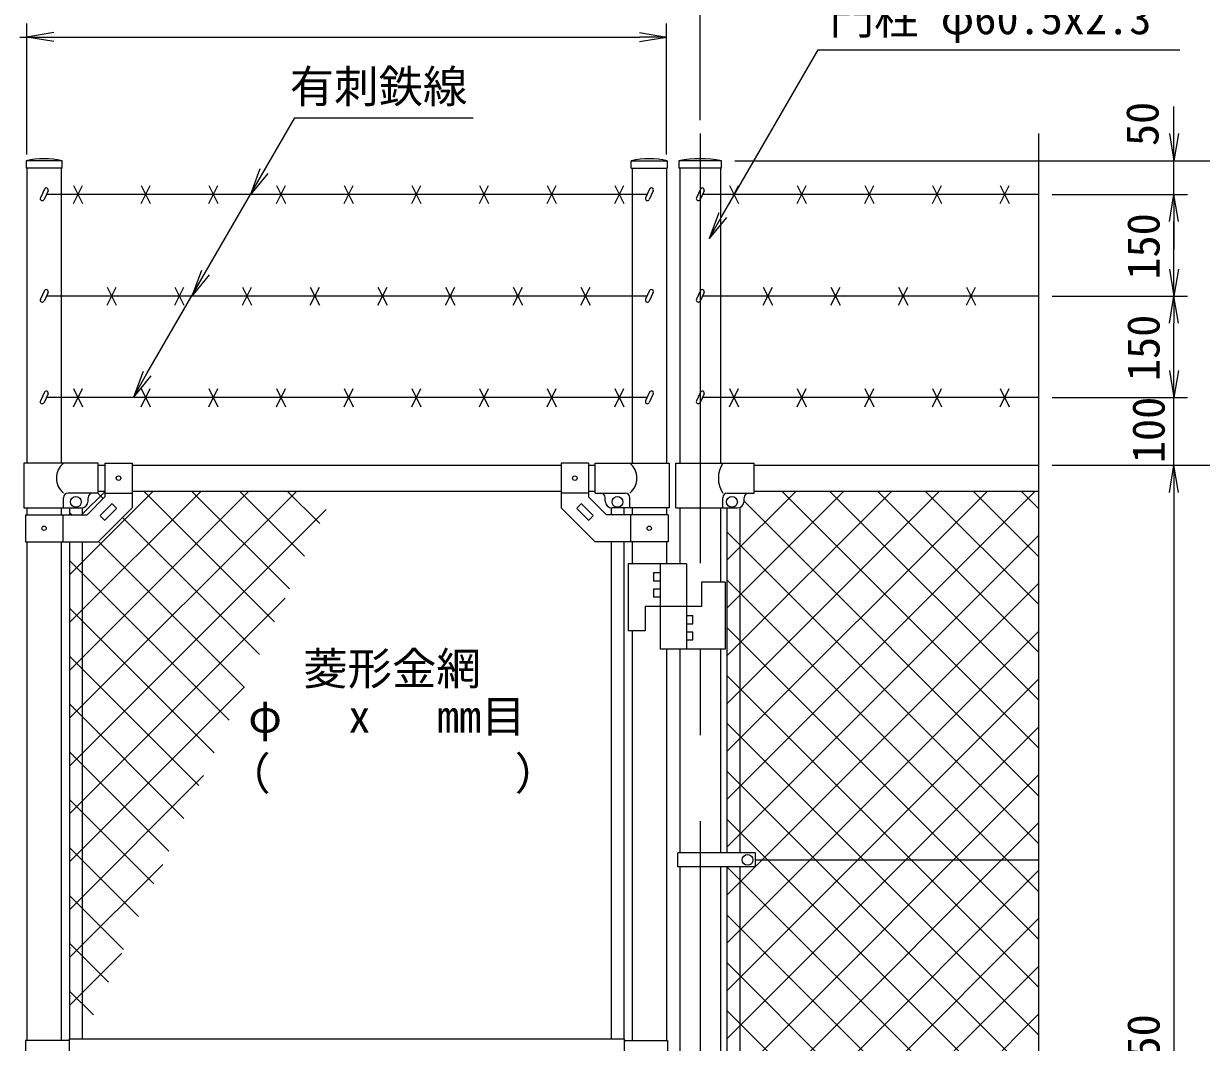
# Model space of a CAD drawing. Units: millimetres, scale not verified. Extents: x -4200 to 4200, y -2970 to 2970.
# Drawn here: x 1485 to 3225, y 259 to 1764 of the extents above; entities that cross this region are included whole.
import ezdxf
from ezdxf.enums import TextEntityAlignment as Align

# ---------------------------------------------------------------- set-up
doc = ezdxf.new("R2010")
doc.units = ezdxf.units.MM
doc.header["$LTSCALE"] = 20
doc.linetypes.add('USER1', pattern=[50.8, 31.75, -6.35, 6.35, -6.35])
for name, color, linetype, lineweight in [('0-0_D-STR-TXT', 7, 'Continuous', 9), ('0-4_D-BMK', 2, 'USER1', 13), ('0-5_D-STR1', 1, 'Continuous', 18), ('0-8_D-STR3', 3, 'Continuous', 13), ('0-9_D-STR-DIM', 7, 'Continuous', 9), ('0-A_0', 7, 'Continuous', 9), ('0-B_D-STR2', 7, 'Continuous', 9)]:
    doc.layers.add(name, color=color, linetype=linetype, lineweight=lineweight)
doc.styles.add('ＭＳ ゴシック', font='')
doc.styles.get('ＭＳ ゴシック').set_extended_font_data('MS Gothic')

# ---------------------------------------------------------------- blocks, each defined once
blk = doc.blocks.new('_Open')
at = {"layer": '0-A_0'}
blk.add_line((-20, 3.33), (0, 0), dxfattribs=at)
blk.add_lwpolyline([(-20, -3.33), (0, 0), (-20, 0)], dxfattribs=at)
blk = doc.blocks.new('MLeader11')
at = {"layer": '0-0_D-STR-TXT'}
blk.add_line((1672.67, 1243.48), (1646.89, 1212.17), dxfattribs=at)
for points in [[(1666.89, 1246.81), (1885.23, 1624.98), (2141.44, 1624.98), (2148.64, 1624.98)], [(1661.12, 1250.14), (1646.89, 1212.17), (1666.89, 1246.81)]]:
    blk.add_lwpolyline(points, dxfattribs=at)
blk = doc.blocks.new('MLeader12')
at = {"layer": '0-0_D-STR-TXT'}
blk.add_line((2523.23, 1477.62), (2497.46, 1446.31), dxfattribs=at)
for points in [[(2517.46, 1480.95), (2658.6, 1725.42), (3185.68, 1725.42), (3192.88, 1725.42)], [(2511.68, 1484.28), (2497.46, 1446.31), (2517.46, 1480.95)]]:
    blk.add_lwpolyline(points, dxfattribs=at)

msp = doc.modelspace()

# ---------------------------------------------------------------- linework, layer by layer
at = {"layer": '0-4_D-BMK'}
msp.add_line((2484.22, 1601.52), (2484.22, -1068.63), dxfattribs=at)
at = {"layer": '0-5_D-STR1'}
for p, q in [((1541.47, 1561.37), (1488.27, 1561.37)), ((1488.27, 1561.37), (1488.27, 1550.37)), ((1541.47, 1550.37), (1488.27, 1550.37)), ((1489.47, 1550.37), (1489.47, 1114.37)), ((1540.27, 1550.37), (1540.27, 1114.37)), ((1541.47, 1550.37), (1541.47, 1561.37)), ((2382.47, 1561.37), (2435.67, 1561.37)), ((2382.47, 1550.37), (2382.47, 1561.37)), ((2382.47, 1550.37), (2435.67, 1550.37)), ((2383.67, 1550.37), (2383.67, 1114.37)), ((2434.47, 1550.37), (2434.47, 1114.37)), ((2435.67, 1561.37), (2435.67, 1550.37)), ((2515.67, 1561.37), (2452.77, 1561.37)), ((2452.77, 1561.37), (2452.77, 1550.37)), ((2515.67, 1550.37), (2452.77, 1550.37)), ((2453.97, 1550.37), (2453.97, 1114.37)), ((2514.47, 1550.37), (2514.47, 1114.37)), ((2515.67, 1550.37), (2515.67, 1561.37)), ((1594.87, 1111.37), (1604.87, 1111.37)), ((1644.87, 1111.37), (2279.07, 1111.37)), ((2319.07, 1111.37), (2329.07, 1111.37)), ((2564.22, 1111.37), (2984.22, 1111.37)), ((1594.87, 1073.37), (1604.87, 1073.37)), ((1644.87, 1073.37), (2279.07, 1073.37)), ((2319.07, 1073.37), (2329.07, 1073.37)), ((2564.22, 1073.37), (2984.22, 1073.37)), ((1489.47, 1048.37), (1489.47, 1038.37)), ((1540.27, 1048.37), (1540.27, 1038.37)), ((2383.67, 1048.37), (2383.67, 1038.37)), ((2434.47, 1048.37), (2434.47, 1038.37)), ((2453.97, 1048.37), (2453.97, 965.87)), ((2514.47, 1048.37), (2514.47, 938.87)), ((1489.47, 998.37), (1489.47, 261.37)), ((1540.27, 998.37), (1540.27, 261.37)), ((2383.67, 998.37), (2383.67, 965.87)), ((2434.47, 998.37), (2434.47, 965.87)), ((2383.67, 866.87), (2383.67, 261.37)), ((2434.47, 839.87), (2434.47, 261.37)), ((2453.97, 839.87), (2453.97, 538.87)), ((2514.47, 839.87), (2514.47, 538.87)), ((2453.97, 517.87), (2453.97, -45.13)), ((2514.47, 517.87), (2514.47, -45.13))]:
    msp.add_line(p, q, dxfattribs=at)
for centre, radius, start, end in [((1514.87, 1444.94), 119.43, 77.13052, 102.86948), ((2409.07, 1444.94), 119.43, 77.13052, 102.86948), ((2484.22, 1398.02), 166.35, 79.10214, 100.89786)]:
    msp.add_arc(centre, radius, start, end, dxfattribs=at)
at = {"layer": '0-8_D-STR3'}
for p, q in [((1515.3, 1519.4), (1509.35, 1506.64)), ((1520.74, 1516.86), (1514.79, 1504.1)), ((1558.16, 1524.78), (1571.57, 1497.95)), ((1558.16, 1497.95), (1571.57, 1524.78)), ((1658.16, 1524.78), (1671.57, 1497.95)), ((1658.16, 1497.95), (1671.57, 1524.78)), ((1758.16, 1524.78), (1771.57, 1497.95)), ((1758.16, 1497.95), (1771.57, 1524.78)), ((1858.16, 1524.78), (1871.57, 1497.95)), ((1858.16, 1497.95), (1871.57, 1524.78)), ((1958.16, 1524.78), (1971.57, 1497.95)), ((1958.16, 1497.95), (1971.57, 1524.78)), ((2058.16, 1524.78), (2071.57, 1497.95)), ((2058.16, 1497.95), (2071.57, 1524.78)), ((2158.16, 1524.78), (2171.57, 1497.95)), ((2158.16, 1497.95), (2171.57, 1524.78)), ((2258.16, 1524.78), (2271.57, 1497.95)), ((2258.16, 1497.95), (2271.57, 1524.78)), ((2358.16, 1524.78), (2371.57, 1497.95)), ((2358.16, 1497.95), (2371.57, 1524.78)), ((2409.5, 1519.4), (2403.55, 1506.64)), ((2414.94, 1516.86), (2408.99, 1504.1)), ((2484.65, 1519.4), (2478.7, 1506.64)), ((2490.09, 1516.86), (2484.14, 1504.1)), ((2527.51, 1524.78), (2540.92, 1497.95)), ((2527.51, 1497.95), (2540.92, 1524.78)), ((2627.51, 1524.78), (2640.92, 1497.95)), ((2627.51, 1497.95), (2640.92, 1524.78)), ((2727.51, 1524.78), (2740.92, 1497.95)), ((2727.51, 1497.95), (2740.92, 1524.78)), ((2827.51, 1524.78), (2840.92, 1497.95)), ((2827.51, 1497.95), (2840.92, 1524.78)), ((2927.51, 1524.78), (2940.92, 1497.95)), ((2927.51, 1497.95), (2940.92, 1524.78)), ((2405.76, 1511.37), (1518.18, 1511.37)), ((2984.22, 1511.37), (2487.53, 1511.37)), ((1515.3, 1369.4), (1509.35, 1356.64)), ((1520.74, 1366.86), (1514.79, 1354.1)), ((2405.76, 1361.37), (1518.18, 1361.37)), ((1608.16, 1374.78), (1621.57, 1347.95)), ((1608.16, 1347.95), (1621.57, 1374.78)), ((1708.16, 1374.78), (1721.57, 1347.95)), ((1708.16, 1347.95), (1721.57, 1374.78)), ((1808.16, 1374.78), (1821.57, 1347.95)), ((1808.16, 1347.95), (1821.57, 1374.78)), ((1908.16, 1374.78), (1921.57, 1347.95)), ((1908.16, 1347.95), (1921.57, 1374.78)), ((2008.16, 1374.78), (2021.57, 1347.95)), ((2008.16, 1347.95), (2021.57, 1374.78)), ((2108.16, 1374.78), (2121.57, 1347.95)), ((2108.16, 1347.95), (2121.57, 1374.78)), ((2208.16, 1374.78), (2221.57, 1347.95)), ((2208.16, 1347.95), (2221.57, 1374.78)), ((2308.16, 1374.78), (2321.57, 1347.95)), ((2308.16, 1347.95), (2321.57, 1374.78)), ((2409.5, 1369.4), (2403.55, 1356.64)), ((2414.94, 1366.86), (2408.99, 1354.1)), ((2484.65, 1369.4), (2478.7, 1356.64)), ((2490.09, 1366.86), (2484.14, 1354.1)), ((2984.22, 1361.37), (2487.53, 1361.37)), ((2577.51, 1374.78), (2590.92, 1347.95)), ((2577.51, 1347.95), (2590.92, 1374.78)), ((2677.51, 1374.78), (2690.92, 1347.95)), ((2677.51, 1347.95), (2690.92, 1374.78)), ((2777.51, 1374.78), (2790.92, 1347.95)), ((2777.51, 1347.95), (2790.92, 1374.78)), ((2877.51, 1374.78), (2890.92, 1347.95)), ((2877.51, 1347.95), (2890.92, 1374.78)), ((1515.3, 1219.4), (1509.35, 1206.64)), ((1558.16, 1224.78), (1571.57, 1197.95)), ((1558.16, 1197.95), (1571.57, 1224.78)), ((1658.16, 1224.78), (1671.57, 1197.95)), ((1658.16, 1197.95), (1671.57, 1224.78)), ((1758.16, 1224.78), (1771.57, 1197.95)), ((1758.16, 1197.95), (1771.57, 1224.78)), ((1858.16, 1224.78), (1871.57, 1197.95)), ((1858.16, 1197.95), (1871.57, 1224.78)), ((1958.16, 1224.78), (1971.57, 1197.95)), ((1958.16, 1197.95), (1971.57, 1224.78)), ((2058.16, 1224.78), (2071.57, 1197.95)), ((2058.16, 1197.95), (2071.57, 1224.78)), ((2158.16, 1224.78), (2171.57, 1197.95)), ((2158.16, 1197.95), (2171.57, 1224.78)), ((2258.16, 1224.78), (2271.57, 1197.95)), ((2258.16, 1197.95), (2271.57, 1224.78)), ((2358.16, 1224.78), (2371.57, 1197.95)), ((2358.16, 1197.95), (2371.57, 1224.78)), ((2409.5, 1219.4), (2403.55, 1206.64)), ((2484.65, 1219.4), (2478.7, 1206.64)), ((2527.51, 1224.78), (2540.92, 1197.95)), ((2527.51, 1197.95), (2540.92, 1224.78)), ((2627.51, 1224.78), (2640.92, 1197.95)), ((2627.51, 1197.95), (2640.92, 1224.78)), ((2727.51, 1224.78), (2740.92, 1197.95)), ((2727.51, 1197.95), (2740.92, 1224.78)), ((2827.51, 1224.78), (2840.92, 1197.95)), ((2827.51, 1197.95), (2840.92, 1224.78)), ((2927.51, 1224.78), (2940.92, 1197.95)), ((2927.51, 1197.95), (2940.92, 1224.78)), ((1520.74, 1216.86), (1514.79, 1204.1)), ((2405.76, 1211.37), (1518.18, 1211.37)), ((2414.94, 1216.86), (2408.99, 1204.1)), ((2490.09, 1216.86), (2484.14, 1204.1)), ((2984.22, 1211.37), (2487.53, 1211.37)), ((1594.87, 1114.37), (1484.92, 1114.37)), ((1484.92, 1114.37), (1484.92, 1048.37)), ((1594.87, 1070.37), (1594.87, 1114.37)), ((1604.87, 1114.62), (1604.87, 1064.94)), ((1604.87, 1114.62), (1644.87, 1114.62)), ((1644.87, 1114.62), (1644.87, 1048.37)), ((2279.07, 1114.62), (2279.07, 1048.37)), ((2319.07, 1114.62), (2279.07, 1114.62)), ((2319.07, 1114.62), (2319.07, 1064.94)), ((2329.07, 1114.37), (2438.42, 1114.37)), ((2329.07, 1070.37), (2329.07, 1114.37)), ((2438.42, 1114.37), (2438.42, 1048.37)), ((2448.52, 1114.37), (2564.22, 1114.37)), ((2448.52, 1048.37), (2448.52, 1114.37)), ((2564.22, 1070.37), (2564.22, 1114.37)), ((1543.42, 1048.37), (1543.42, 1063.37)), ((1594.87, 1070.37), (1550.42, 1070.37)), ((1578.3, 1038.37), (1604.87, 1064.94)), ((1579.87, 1058.37), (1579.87, 1063.37)), ((1604.87, 1070.12), (1644.87, 1070.12)), ((2319.07, 1070.12), (2279.07, 1070.12)), ((2345.63, 1038.37), (2319.07, 1064.94)), ((2329.07, 1070.37), (2373.52, 1070.37)), ((2344.07, 1058.37), (2344.07, 1063.37)), ((2380.52, 1048.37), (2380.52, 1063.37)), ((2517.62, 1048.37), (2517.62, 1063.37)), ((2524.62, 1070.37), (2564.22, 1070.37)), ((2549.22, 1058.37), (2549.22, 1063.37)), ((1484.92, 1048.37), (1569.87, 1048.37)), ((1552.37, 1048.37), (1552.37, 1038.37)), ((1571.37, 1048.37), (1571.37, 1038.37)), ((1598.2, 1037.77), (1614.46, 1054.03)), ((1605.27, 1030.7), (1621.53, 1046.96)), ((1615.88, 1054.03), (1621.53, 1048.38)), ((2308.05, 1054.03), (2302.4, 1048.38)), ((2318.66, 1030.7), (2302.4, 1046.96)), ((2325.73, 1037.77), (2309.47, 1054.03)), ((2352.57, 1048.37), (2352.57, 1038.37)), ((2438.42, 1048.37), (2354.07, 1048.37)), ((2371.57, 1048.37), (2371.57, 1038.37)), ((2448.52, 1048.37), (2539.22, 1048.37)), ((2523.72, 1048.37), (2523.72, 538.87)), ((2542.72, 1049), (2542.72, 538.87)), ((1487.17, 1038.37), (1578.3, 1038.37)), ((1487.17, 1038.37), (1487.17, 998.37)), ((1542.57, 1038.37), (1542.57, 998.37)), ((1598.2, 1036.36), (1603.85, 1030.7)), ((2325.73, 1036.36), (2320.08, 1030.7)), ((2436.77, 1038.37), (2345.63, 1038.37)), ((2381.37, 1038.37), (2381.37, 998.37)), ((2436.77, 1038.37), (2436.77, 998.37)), ((1552.37, 998.37), (1552.37, 263.87)), ((1571.37, 998.37), (1571.37, 263.87)), ((2352.57, 998.37), (2352.57, 263.87)), ((2371.57, 998.37), (2371.57, 263.87)), ((2463.97, 965.87), (2377.97, 965.87)), ((2377.97, 965.87), (2377.97, 866.87)), ((2424.97, 965.87), (2424.97, 839.87)), ((2463.97, 965.87), (2463.97, 839.87)), ((2415.47, 952.37), (2415.47, 940.37)), ((2424.97, 952.37), (2415.47, 952.37)), ((2424.97, 940.37), (2415.47, 940.37)), ((2415.47, 928.37), (2415.47, 916.37)), ((2424.97, 928.37), (2415.47, 928.37)), ((2520.97, 938.87), (2485.97, 938.87)), ((2485.97, 938.87), (2485.97, 902.87)), ((2520.97, 938.87), (2520.97, 839.87)), ((2424.97, 916.37), (2415.47, 916.37)), ((2485.97, 902.87), (2402.97, 902.87)), ((2402.97, 902.87), (2402.97, 866.87)), ((2463.97, 889.37), (2473.47, 889.37)), ((2473.47, 877.37), (2473.47, 889.37)), ((2463.97, 877.37), (2473.47, 877.37)), ((2402.97, 866.87), (2377.97, 866.87)), ((2463.97, 865.37), (2473.47, 865.37)), ((2463.97, 853.37), (2473.47, 853.37)), ((2473.47, 853.37), (2473.47, 865.37)), ((2520.97, 839.87), (2424.97, 839.87)), ((2451.42, 517.87), (2451.42, 538.87)), ((2566.21, 538.87), (2451.42, 538.87)), ((2566.21, 517.87), (2566.21, 538.87)), ((2566.21, 528.37), (2984.22, 528.37)), ((2566.21, 517.87), (2451.42, 517.87)), ((2523.72, 517.87), (2523.72, -45.13)), ((2542.72, 517.87), (2542.72, -45.13)), ((1487.37, 261.37), (1487.37, 242.87)), ((1551.97, 261.37), (1487.37, 261.37)), ((1551.97, 263.87), (2371.97, 263.87)), ((1551.97, 263.87), (1551.97, 242.87)), ((2371.97, 263.87), (2371.97, 208.87)), ((2371.97, 261.37), (2436.07, 261.37)), ((2436.07, 261.37), (2436.07, 211.37))]:
    msp.add_line(p, q, dxfattribs=at)
for points in [[(1487.17, 998.37), (1594.87, 998.37), (1644.87, 1048.37)], [(2436.77, 998.37), (2329.07, 998.37), (2279.07, 1048.37)]]:
    msp.add_lwpolyline(points, dxfattribs=at)
for centre, radius in [((1624.87, 1092.37), 3.25), ((2299.07, 1092.37), 3.25), ((1561.87, 1057.37), 8), ((2362.07, 1057.37), 8), ((2531.22, 1057.37), 8), ((1514.87, 1018.37), 3.25), ((2409.07, 1018.37), 3.25), ((2554.21, 528.37), 8)]:
    msp.add_circle(centre, radius, dxfattribs=at)
for centre, radius, start, end in [((1518.02, 1518.13), 3, 334.99524, 154.99707), ((2412.22, 1518.13), 3, 334.99524, 154.99707), ((2487.37, 1518.13), 3, 334.99524, 154.99707), ((1512.07, 1505.37), 3, 154.99707, 334.99524), ((2406.27, 1505.37), 3, 154.99707, 334.99524), ((2481.42, 1505.37), 3, 154.99707, 334.99524), ((1518.02, 1368.13), 3, 334.99524, 154.99707), ((2412.22, 1368.13), 3, 334.99524, 154.99707), ((2487.37, 1368.13), 3, 334.99524, 154.99707), ((1512.07, 1355.37), 3, 154.99707, 334.99524), ((2406.27, 1355.37), 3, 154.99707, 334.99524), ((2481.42, 1355.37), 3, 154.99707, 334.99524), ((1518.02, 1218.13), 3, 334.99524, 154.99707), ((2412.22, 1218.13), 3, 334.99524, 154.99707), ((2487.37, 1218.13), 3, 334.99524, 154.99707), ((1512.07, 1205.37), 3, 154.99707, 334.99524), ((2406.27, 1205.37), 3, 154.99707, 334.99524), ((2481.42, 1205.37), 3, 154.99707, 334.99524), ((1561.61, 1092.37), 28.55, 129.59418, 230.40582), ((2362.32, 1092.37), 28.55, 309.59418, 50.40582), ((2551.83, 1092.37), 40.68, 147.25964, 212.74036), ((1550.42, 1063.37), 7, 90, 180), ((1586.87, 1063.37), 7, 90, 180), ((2337.07, 1063.37), 7, 0, 90), ((2373.52, 1063.37), 7, 0, 90), ((2524.62, 1063.37), 7, 90, 180), ((2556.22, 1063.37), 7, 90, 180), ((1569.87, 1058.37), 10, 270, 0), ((1615.17, 1053.33), 1, 45, 135), ((1620.83, 1047.67), 1, 315, 45), ((2303.1, 1047.67), 1, 135, 225), ((2308.76, 1053.33), 1, 45, 135), ((2354.07, 1058.37), 10, 180, 270), ((2539.22, 1058.37), 10, 270, 0), ((1598.91, 1037.06), 1, 135, 225), ((1604.56, 1031.41), 1, 225, 315), ((2319.37, 1031.41), 1, 225, 315), ((2325.03, 1037.06), 1, 315, 45)]:
    msp.add_arc(centre, radius, start, end, dxfattribs=at)
at = {"layer": '0-9_D-STR-DIM'}
for p, q in [((2484.22, 1621.52), (2484.22, 1894.03)), ((1489.47, 1570.37), (1489.47, 1764.03)), ((1489.47, 1570.37), (1489.47, 1764.03)), ((2434.47, 1570.37), (2434.47, 1764.03)), ((1478.97, 1744.03), (1489.47, 1744.03)), ((1529.47, 1744.03), (2394.47, 1744.03)), ((1529.47, 1744.03), (1569.47, 1744.03)), ((3184.22, 1601.37), (3184.22, 1641.37)), ((2984.22, 1601.52), (2984.22, 365.59)), ((2535.67, 1561.37), (3204.22, 1561.37)), ((2535.67, 1561.37), (3334.22, 1561.37)), ((2555.67, 1561.37), (3464.22, 1561.37)), ((3184.22, 1511.37), (3184.22, 1561.37)), ((3004.22, 1511.37), (3204.22, 1511.37)), ((3004.22, 1511.37), (3204.22, 1511.37)), ((3184.22, 1401.37), (3184.22, 1471.37)), ((3184.22, 1471.37), (3184.22, 1431.37)), ((3004.22, 1361.37), (3204.22, 1361.37)), ((3004.22, 1361.37), (3204.22, 1361.37)), ((3184.22, 1251.37), (3184.22, 1321.37)), ((3184.22, 1251.37), (3184.22, 1291.37)), ((3004.22, 1211.37), (3204.22, 1211.37)), ((3024.22, 1211.37), (3204.22, 1211.37)), ((3184.22, 1111.37), (3184.22, 1211.37)), ((2984.22, 1151.52), (2984.22, 215.59)), ((3004.22, 1111.37), (3204.22, 1111.37)), ((3004.22, 1111.37), (3334.22, 1111.37)), ((3024.22, 1111.37), (3204.22, 1111.37)), ((3024.22, 1111.37), (3334.22, 1111.37)), ((3184.22, 1071.37), (3184.22, -598.63)), ((3184.22, 1071.37), (3184.22, 1031.37))]:
    msp.add_line(p, q, dxfattribs=at)
at = {"layer": '0-B_D-STR2'}
for p, q in [((1552.37, 808.22), (1817.51, 1073.37)), ((1552.37, 737.51), (1888.22, 1073.37)), ((1552.37, 878.93), (1746.8, 1073.37)), ((1552.37, 949.64), (1676.09, 1073.37)), ((1570.38, 1038.37), (1605.38, 1073.37)), ((1602.33, 1062.4), (1594.36, 1070.37)), ((1855.24, 880.19), (1662.07, 1073.37)), ((1877.54, 928.61), (1732.78, 1073.37)), ((1899.84, 977.02), (1803.49, 1073.37)), ((1922.14, 1025.43), (1874.2, 1073.37)), ((2523.72, 971.19), (2625.89, 1073.37)), ((2523.72, 900.48), (2696.6, 1073.37)), ((2523.72, 829.77), (2767.31, 1073.37)), ((2523.72, 759.06), (2838.03, 1073.37)), ((2523.72, 688.35), (2908.74, 1073.37)), ((2523.72, 617.64), (2979.45, 1073.37)), ((2984.22, 693.91), (2604.76, 1073.37)), ((2984.22, 764.62), (2675.47, 1073.37)), ((2984.22, 835.34), (2746.18, 1073.37)), ((2984.22, 906.05), (2816.89, 1073.37)), ((2984.22, 976.76), (2887.6, 1073.37)), ((2984.22, 1047.47), (2958.32, 1073.37)), ((1552.37, 666.8), (1931.65, 1046.08)), ((2984.22, 623.2), (2549.21, 1058.2)), ((1555.64, 1038.37), (1552.37, 1041.65)), ((1832.94, 831.78), (1630.61, 1034.11)), ((2984.22, 552.49), (2523.72, 1012.99)), ((1810.64, 783.37), (1595.26, 998.76)), ((2523.72, 546.93), (2984.22, 1007.43)), ((1788.35, 734.96), (1552.37, 970.94)), ((2984.22, 481.78), (2523.72, 942.28)), ((2566.21, 518.71), (2984.22, 936.71)), ((1553.14, 596.87), (1871.27, 914.99)), ((1766.05, 686.54), (1552.37, 900.23)), ((2984.22, 411.07), (2523.72, 871.57)), ((2523.72, 405.5), (2984.22, 866)), ((1743.75, 638.13), (1552.37, 829.51)), ((2984.22, 340.36), (2523.72, 800.86)), ((1552.37, 525.38), (1810.89, 783.9)), ((2523.72, 334.79), (2984.22, 795.29)), ((1721.45, 589.72), (1552.37, 758.8)), ((2984.22, 269.65), (2523.72, 730.15)), ((2523.72, 264.08), (2984.22, 724.58)), ((1699.15, 541.31), (1552.37, 688.09)), ((1552.37, 454.67), (1750.51, 652.81)), ((2990.81, 192.34), (2523.72, 659.44)), ((2523.72, 193.37), (2984.22, 653.87)), ((1676.85, 492.89), (1552.37, 617.38)), ((2984.22, 128.23), (2523.72, 588.73)), ((2523.72, 122.66), (2984.22, 583.16)), ((1654.56, 444.48), (1552.37, 546.67)), ((1552.37, 383.96), (1690.13, 521.72)), ((2984.22, 57.52), (2523.72, 518.02)), ((2523.72, 476.21), (2565.37, 517.87)), ((2523.72, 51.95), (2984.22, 512.45)), ((1632.26, 396.07), (1552.37, 475.96)), ((2984.22, -13.19), (2523.72, 447.31)), ((2523.72, -18.76), (2984.22, 441.74)), ((1609.96, 347.66), (1552.37, 405.25)), ((1552.37, 313.25), (1629.75, 390.63)), ((2984.22, -83.9), (2524.24, 376.07)), ((2566.21, -46.98), (2984.22, 371.03)), ((1587.66, 299.25), (1552.37, 334.54)), ((2984.22, -154.61), (2523.72, 305.89)), ((2523.72, -160.18), (2984.22, 300.32))]:
    msp.add_line(p, q, dxfattribs=at)

# ---------------------------------------------------------------- block references
at = {"layer": '0-0_D-STR-TXT'}
for name in ['MLeader12', 'MLeader11']:
    msp.add_blockref(name, (0, 0), dxfattribs=at)
at = {"layer": '0-9_D-STR-DIM', "xscale": 2, "yscale": 2}
for p, rotation in [((1489.47, 1744.03), 180), ((1489.47, 1744.03), 180), ((3184.22, 1561.37), 270), ((1819.63, 1511.37), 240), ((3184.22, 1511.37), 90), ((3184.22, 1511.37), 90), ((1733.03, 1361.37), 240), ((3184.22, 1361.37), 270), ((3184.22, 1361.37), 90), ((3184.22, 1211.37), 270), ((3184.22, 1211.37), 270), ((3184.22, 1111.37), 90), ((3184.22, 1111.37), 90)]:
    msp.add_blockref('_Open', p, dxfattribs=dict(at, rotation=rotation))
msp.add_blockref('_Open', (2434.47, 1744.03), dxfattribs=at)

# ---------------------------------------------------------------- texts
at = {"layer": '0-0_D-STR-TXT', "style": 'ＭＳ ゴシック'}
for s, p in [('門柱 φ60.5x2.3', (2675.64, 1733.79)), ('有刺鉄線', (1877.86, 1632.65)), ('菱形金網', (1897.81, 772.56)), ('φ   x   mm目', (1816.59, 702.12)), ('（\u3000\u3000   \u3000\u3000）', (1784.1, 617.65))]:
    msp.add_text(s, height=48.09, dxfattribs=at).set_placement(p, align=Align.BOTTOM_LEFT)
at = {"layer": '0-9_D-STR-DIM', "style": 'ＭＳ ゴシック'}
for s, p in [('50', (3175.91, 1583.01)), ('150', (3177.47, 1385.72)), ('150', (3177.47, 1235.72)), ('100', (3184.97, 1114.53)), ('1750', (3177.47, 169.47))]:
    msp.add_text(s, height=48.09, rotation=90, dxfattribs=at).set_placement(p, align=Align.BOTTOM_LEFT)

doc.saveas('drawing.dxf')
